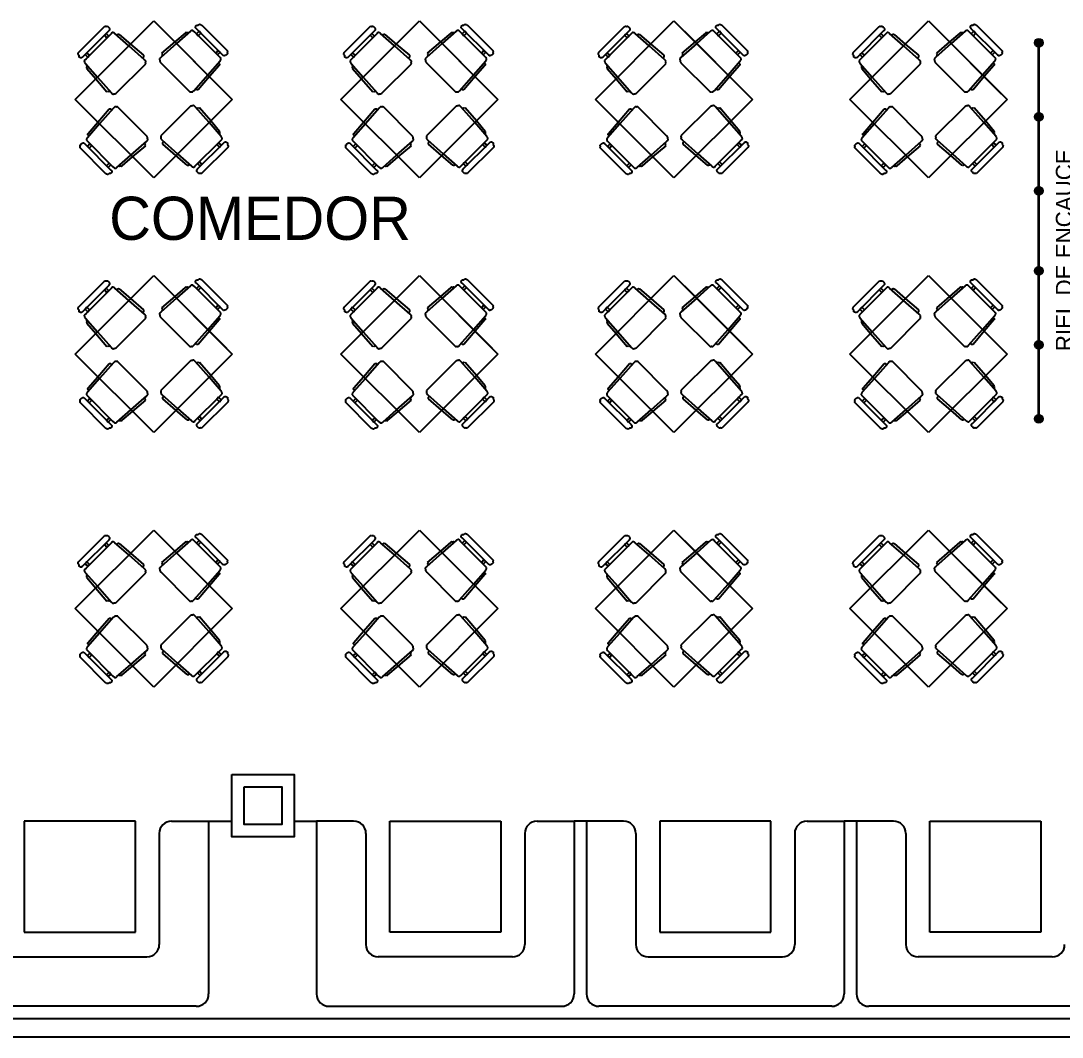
# Model space of a CAD drawing. Header units: millimetres. Extents: x 2523 to 2756, y 378 to 482.
# Drawn here: x 2647.96 to 2656.4, y 386.95 to 395.18 of the extents above; entities that cross this region are included whole.
import ezdxf

# ---------------------------------------------------------------- set-up
doc = ezdxf.new("R2010")
doc.units = ezdxf.units.MM
doc.layers.add('CANCEL', color=6, linetype='Continuous')
doc.layers.add('MOBILIARIO', color=161, linetype='Continuous')
doc.layers.add('MOB', color=161, linetype='Continuous', lineweight=15)
doc.styles.add('STYLE2', font='GOTHIC.TTF')

# ---------------------------------------------------------------- blocks, each defined once
blk = doc.blocks.new('mesa1')
for p, q in [((607.5867, -322.97), (606.9503, -323.6064)), ((608.2231, -323.6064), (607.5867, -322.97)), ((606.9503, -323.6064), (607.5867, -324.2428)), ((607.5867, -324.2428), (608.2231, -323.6064))]:
    blk.add_line(p, q)
blk = doc.blocks.new('A$C14312871')
at = {"layer": 'MOB'}
for points in [[(13.4872, -8.1857, -1), (13.4872, -8.2557, -1)], [(13.4872, -8.1857, -1), (13.4872, -8.2557, -1)], [(13.4872, -8.7857, -1), (13.4872, -8.8557, -1)], [(13.4872, -9.3857, -1), (13.4872, -9.4557, -1)], [(13.4522, -10.0678, -1), (13.5222, -10.0678, -1)], [(13.4522, -10.6678, -1), (13.5222, -10.6678, -1)], [(13.4522, -10.6678, -1), (13.5222, -10.6678, -1)], [(13.4522, -11.2693, -1), (13.5222, -11.2693, -1)]]:
    blk.add_hatch(color=256, dxfattribs=at).paths.add_polyline_path(points)
at = {"layer": 'MOB', "const_width": 0.02}
for points in [[(13.4872, -8.2207), (13.4872, -10.0678)], [(13.4872, -10.6678), (13.4872, -10.0678)], [(13.4872, -11.2671), (13.4872, -10.6671)]]:
    blk.add_lwpolyline(points, dxfattribs=at)
at = {"layer": 'MOB'}
for centre in [(13.4872, -8.2207), (13.4872, -8.2207), (13.4872, -8.8207), (13.4872, -9.4207), (13.4872, -10.0678), (13.4872, -10.6678), (13.4872, -10.6678), (13.4872, -11.2671)]:
    blk.add_circle(centre, 0.035, dxfattribs=at)
at = {"layer": 'MOBILIARIO'}
for p, q in [((6.4628, -14.525), (6.7628, -14.525)), ((6.7628, -14.525), (6.7628, -15.925)), ((6.7628, -14.525), (6.7628, -15.925)), ((6.7628, -14.525), (6.9475, -14.525)), ((7.4525, -14.525), (7.6372, -14.525)), ((7.6372, -14.525), (7.6372, -15.925)), ((7.9372, -14.525), (7.6372, -14.525)), ((9.4239, -14.525), (9.7239, -14.525)), ((9.8239, -14.525), (9.7239, -14.525)), ((9.7239, -14.525), (9.7239, -15.925)), ((10.1239, -14.525), (9.8239, -14.525)), ((9.8239, -14.525), (9.8239, -15.925)), ((11.6107, -14.525), (11.9107, -14.525)), ((11.9107, -14.525), (11.9107, -15.925)), ((12.0107, -14.525), (11.9107, -14.525)), ((12.3107, -14.525), (12.0107, -14.525)), ((12.0107, -14.525), (12.0107, -15.925)), ((6.3628, -14.625), (6.3628, -15.525)), ((8.0372, -14.625), (8.0372, -15.525)), ((9.3239, -14.625), (9.3239, -15.525)), ((10.2239, -14.625), (10.2239, -15.525)), ((11.5107, -14.625), (11.5107, -15.525)), ((12.4107, -14.625), (12.4107, -15.525)), ((5.1761, -15.625), (6.2628, -15.625)), ((9.2239, -15.625), (8.1372, -15.625)), ((10.3239, -15.625), (11.4107, -15.625)), ((13.5975, -15.625), (12.5107, -15.625)), ((6.6628, -16.025), (4.7761, -16.025)), ((7.7372, -16.025), (9.6239, -16.025)), ((11.8107, -16.025), (9.9239, -16.025)), ((13.9975, -16.025), (12.1107, -16.025))]:
    blk.add_line(p, q, dxfattribs=at)
for centre, start, end in [((6.4628, -14.625), 90, 180), ((7.9372, -14.625), 0, 90), ((9.4239, -14.625), 90, 180), ((10.1239, -14.625), 0, 90), ((11.6107, -14.625), 90, 180), ((12.3107, -14.625), 0, 90), ((6.2628, -15.525), 270, 0), ((8.1372, -15.525), 180, 270), ((9.2239, -15.525), 270, 0), ((10.3239, -15.525), 180, 270), ((11.4107, -15.525), 270, 0), ((12.5107, -15.525), 180, 270), ((13.5975, -15.525), 270, 0), ((6.6628, -15.925), 270, 0), ((7.7372, -15.925), 180, 270), ((9.6239, -15.925), 270, 0), ((9.9239, -15.925), 180, 270), ((11.8107, -15.925), 270, 0), ((12.1107, -15.925), 180, 270)]:
    blk.add_arc(centre, 0.1, start, end, dxfattribs=at)
for p, rotation in [((-652.7335, -215.7794), 45.00000000032473), ((-647.5856, -215.7794), 45.00000000006218)]:
    blk.add_blockref('mesa1', p, dxfattribs=dict(at, rotation=rotation))
at = {"layer": 'MOBILIARIO', "extrusion": (0, 0, -1), "zscale": -1, "rotation": 44.99999999998848}
blk.add_blockref('mesa1', (-667.1335, -215.7794), dxfattribs=at)
at = {"layer": 'MOBILIARIO', "color": 5, "extrusion": (0, 0, -1), "zscale": -1, "rotation": 44.99999999995855}
blk.add_blockref('mesa1', (-671.5071, -215.7794), dxfattribs=at)
blk = doc.blocks.new('COM-1')
at = {"layer": 'MOBILIARIO'}
for p, q in [((4043.8295, 827.7893), (4044.4659, 828.4257)), ((4044.4659, 828.4257), (4045.1023, 827.7893)), ((4043.8614, 828.1747), (4044.0664, 828.3797)), ((4044.1018, 828.3444), (4043.8896, 828.1322)), ((4044.0664, 828.3797), (4044.0679, 828.381)), ((4044.0679, 828.381), (4044.0697, 828.3819)), ((4044.0697, 828.3819), (4044.0715, 828.3824)), ((4044.0715, 828.3824), (4044.0735, 828.3826)), ((4044.0735, 828.3826), (4044.0755, 828.3824)), ((4044.0755, 828.3824), (4044.0773, 828.3819)), ((4044.0773, 828.3819), (4044.079, 828.381)), ((4044.079, 828.381), (4044.0806, 828.3797)), ((4044.0806, 828.3797), (4044.0821, 828.381)), ((4044.0821, 828.381), (4044.0838, 828.3819)), ((4044.0838, 828.3819), (4044.0857, 828.3824)), ((4044.0857, 828.3824), (4044.0876, 828.3826)), ((4044.0876, 828.3826), (4044.0896, 828.3824)), ((4044.0896, 828.3824), (4044.0915, 828.3819)), ((4044.0915, 828.3819), (4044.0932, 828.381)), ((4044.0932, 828.381), (4044.0947, 828.3797)), ((4044.0947, 828.3797), (4044.1018, 828.3726)), ((4044.1018, 828.3726), (4044.1034, 828.3709)), ((4044.1088, 828.3514), (4044.1018, 828.3444)), ((4044.1034, 828.3709), (4044.1048, 828.369)), ((4044.1048, 828.369), (4044.106, 828.367)), ((4044.106, 828.367), (4044.107, 828.3648)), ((4044.107, 828.3648), (4044.1078, 828.3626)), ((4044.1078, 828.3626), (4044.1084, 828.3603)), ((4044.1084, 828.3603), (4044.1087, 828.3579)), ((4044.1087, 828.3579), (4044.1088, 828.3556)), ((4044.1088, 828.3556), (4044.1088, 828.3514)), ((4045.0586, 827.833), (4044.5532, 828.3384)), ((4044.7629, 828.3408), (4044.6502, 828.2414)), ((4044.7647, 828.3424), (4044.7629, 828.3408)), ((4044.7666, 828.3438), (4044.7647, 828.3424)), ((4044.7686, 828.345), (4044.7666, 828.3438)), ((4044.7707, 828.346), (4044.7686, 828.345)), ((4044.773, 828.3469), (4044.7707, 828.346)), ((4044.7753, 828.3474), (4044.773, 828.3469)), ((4044.7776, 828.3478), (4044.7753, 828.3474)), ((4044.78, 828.3479), (4044.7776, 828.3478)), ((4044.7841, 828.3479), (4044.78, 828.3479)), ((4044.7983, 828.3338), (4044.7841, 828.3479)), ((4044.8053, 828.3733), (4044.8055, 828.3756)), ((4044.8053, 828.3691), (4044.8053, 828.3733)), ((4044.8124, 828.362), (4044.8053, 828.3691)), ((4044.8055, 828.3756), (4044.8058, 828.378)), ((4044.8058, 828.378), (4044.8064, 828.3803)), ((4044.8064, 828.3803), (4044.8072, 828.3825)), ((4044.8072, 828.3825), (4044.8082, 828.3846)), ((4044.8082, 828.3846), (4044.8094, 828.3867)), ((4044.8094, 828.3867), (4044.8108, 828.3886)), ((4044.8108, 828.3886), (4044.8124, 828.3903)), ((4044.8124, 828.3903), (4044.8266, 828.3903)), ((4044.8124, 828.3903), (4044.8124, 828.3903)), ((4045.0246, 828.1499), (4044.8124, 828.362)), ((4044.8124, 828.3196), (4044.8336, 828.3408)), ((4044.8336, 828.3408), (4044.8124, 828.3196)), ((4044.8266, 828.3903), (4044.8336, 828.3974)), ((4044.8336, 828.3974), (4044.8378, 828.3974)), ((4044.8478, 828.3267), (4044.8336, 828.3408)), ((4044.8378, 828.3974), (4044.8401, 828.3973)), ((4044.8401, 828.3973), (4044.8425, 828.3969)), ((4044.8425, 828.3969), (4044.8448, 828.3964)), ((4044.8448, 828.3964), (4044.847, 828.3956)), ((4044.847, 828.3956), (4044.8492, 828.3945)), ((4044.8492, 828.3945), (4044.8512, 828.3933)), ((4044.8512, 828.3933), (4044.8531, 828.3919)), ((4044.8531, 828.3919), (4044.8548, 828.3903)), ((4044.8548, 828.3903), (4045.0599, 828.1853)), ((4044.123, 828.3231), (4043.9179, 828.1181)), ((4044.0806, 828.3231), (4044.0664, 828.309)), ((4044.0876, 828.2878), (4044.0664, 828.309)), ((4044.0664, 828.309), (4044.0876, 828.2878)), ((4044.1018, 828.3019), (4044.0806, 828.3231)), ((4044.1018, 828.3019), (4044.0806, 828.3231)), ((4044.0876, 828.2878), (4044.1018, 828.3019)), ((4044.1301, 828.3302), (4044.123, 828.3231)), ((4044.1342, 828.3302), (4044.1301, 828.3302)), ((4044.1366, 828.3301), (4044.1342, 828.3302)), ((4044.1389, 828.3297), (4044.1366, 828.3301)), ((4044.1412, 828.3292), (4044.1389, 828.3297)), ((4044.1434, 828.3284), (4044.1412, 828.3292)), ((4044.1456, 828.3274), (4044.1434, 828.3284)), ((4044.1476, 828.3261), (4044.1456, 828.3274)), ((4044.1495, 828.3247), (4044.1476, 828.3261)), ((4044.1513, 828.3231), (4044.1495, 828.3247)), ((4044.264, 828.2237), (4044.1513, 828.3231)), ((4044.1654, 828.309), (4044.1725, 828.3161)), ((4044.1725, 828.3161), (4044.174, 828.3173)), ((4044.174, 828.3173), (4044.1757, 828.3182)), ((4044.1757, 828.3182), (4044.1776, 828.3188)), ((4044.1776, 828.3188), (4044.1796, 828.319)), ((4044.1796, 828.319), (4044.1815, 828.3188)), ((4044.1815, 828.3188), (4044.1834, 828.3182)), ((4044.1834, 828.3182), (4044.1851, 828.3173)), ((4044.1851, 828.3173), (4044.1866, 828.3161)), ((4044.1866, 828.3161), (4044.278, 828.2377)), ((4044.7205, 828.3267), (4044.6365, 828.2551)), ((4044.722, 828.3279), (4044.7205, 828.3267)), ((4044.7237, 828.3289), (4044.722, 828.3279)), ((4044.7256, 828.3294), (4044.7237, 828.3289)), ((4044.7276, 828.3296), (4044.7256, 828.3294)), ((4044.7295, 828.3294), (4044.7276, 828.3296)), ((4044.7314, 828.3289), (4044.7295, 828.3294)), ((4044.7331, 828.3279), (4044.7314, 828.3289)), ((4044.7346, 828.3267), (4044.7331, 828.3279)), ((4044.7361, 828.3279), (4044.7346, 828.3267)), ((4044.7379, 828.3289), (4044.7361, 828.3279)), ((4044.7397, 828.3294), (4044.7379, 828.3289)), ((4044.7417, 828.3296), (4044.7397, 828.3294)), ((4044.7437, 828.3294), (4044.7417, 828.3296)), ((4044.7455, 828.3289), (4044.7437, 828.3294)), ((4044.7473, 828.3279), (4044.7455, 828.3289)), ((4044.7488, 828.3267), (4044.7473, 828.3279)), ((4045.0033, 828.1287), (4044.7983, 828.3338)), ((4044.7983, 828.3338), (4044.7983, 828.3338)), ((4044.8124, 828.3196), (4044.8266, 828.3055)), ((4044.8266, 828.3055), (4044.8478, 828.3267)), ((4044.8266, 828.3055), (4044.8478, 828.3267)), ((4043.8561, 828.1668), (4043.8571, 828.169)), ((4043.8571, 828.169), (4043.8584, 828.171)), ((4043.8584, 828.171), (4043.8598, 828.1729)), ((4043.8598, 828.1729), (4043.8614, 828.1747)), ((4044.968, 828.164), (4044.9892, 828.1853)), ((4044.9892, 828.1853), (4044.968, 828.164)), ((4044.9821, 828.1499), (4045.0033, 828.1711)), ((4044.9821, 828.1499), (4045.0033, 828.1711)), ((4045.0033, 828.1711), (4044.9892, 828.1853)), ((4045.0599, 828.1853), (4045.0612, 828.1837)), ((4045.0612, 828.1726), (4045.0599, 828.1711)), ((4045.0599, 828.1711), (4045.0612, 828.1696)), ((4045.0612, 828.1837), (4045.0621, 828.182)), ((4045.0621, 828.1744), (4045.0612, 828.1726)), ((4045.0612, 828.1696), (4045.0621, 828.1679)), ((4045.0621, 828.182), (4045.0626, 828.1801)), ((4045.0626, 828.1762), (4045.0621, 828.1744)), ((4045.0626, 828.1801), (4045.0628, 828.1782)), ((4045.0628, 828.1782), (4045.0626, 828.1762)), ((4043.8543, 828.1576), (4043.8544, 828.1599)), ((4043.8543, 828.1534), (4043.8543, 828.1576)), ((4043.8614, 828.1464), (4043.8543, 828.1534)), ((4043.8544, 828.1599), (4043.8548, 828.1623)), ((4043.8548, 828.1623), (4043.8553, 828.1646)), ((4043.8553, 828.1646), (4043.8561, 828.1668)), ((4043.8614, 828.1322), (4043.8614, 828.1464)), ((4043.8631, 828.1306), (4043.8614, 828.1322)), ((4043.8614, 828.1322), (4043.8614, 828.1322)), ((4043.865, 828.1292), (4043.8631, 828.1306)), ((4043.867, 828.128), (4043.865, 828.1292)), ((4043.8692, 828.127), (4043.867, 828.128)), ((4043.8714, 828.1262), (4043.8692, 828.127)), ((4043.8737, 828.1256), (4043.8714, 828.1262)), ((4043.8761, 828.1253), (4043.8737, 828.1256)), ((4043.8784, 828.1252), (4043.8761, 828.1253)), ((4043.8826, 828.1252), (4043.8784, 828.1252)), ((4043.8896, 828.1322), (4043.8826, 828.1252)), ((4043.9179, 828.1181), (4043.9038, 828.1039)), ((4043.9038, 828.1039), (4043.9038, 828.0998)), ((4043.9038, 828.0998), (4043.9039, 828.0974)), ((4043.9039, 828.0974), (4043.9043, 828.0951)), ((4043.9043, 828.0951), (4043.9048, 828.0928)), ((4043.9048, 828.0928), (4043.9056, 828.0906)), ((4043.9056, 828.0906), (4043.9066, 828.0884)), ((4043.9066, 828.0884), (4043.9079, 828.0864)), ((4043.9079, 828.0864), (4043.9093, 828.0845)), ((4043.9093, 828.0845), (4043.9109, 828.0827)), ((4043.925, 828.1676), (4043.9109, 828.1534)), ((4043.9321, 828.1322), (4043.9109, 828.1534)), ((4043.9109, 828.1534), (4043.9321, 828.1322)), ((4043.9179, 828.1181), (4043.9179, 828.1181)), ((4043.9462, 828.1464), (4043.925, 828.1676)), ((4043.9462, 828.1464), (4043.925, 828.1676)), ((4043.9321, 828.1322), (4043.9462, 828.1464)), ((4044.9039, 827.9877), (4045.0033, 828.1004)), ((4044.968, 828.164), (4044.9821, 828.1499)), ((4044.9892, 828.0863), (4044.9963, 828.0792)), ((4045.0104, 828.1216), (4045.0033, 828.1287)), ((4045.0033, 828.1004), (4045.0049, 828.1022)), ((4045.0049, 828.1022), (4045.0063, 828.1041)), ((4045.0063, 828.1041), (4045.0076, 828.1061)), ((4045.0076, 828.1061), (4045.0086, 828.1082)), ((4045.0086, 828.1082), (4045.0094, 828.1105)), ((4045.0094, 828.1105), (4045.0099, 828.1128)), ((4045.0099, 828.1128), (4045.0103, 828.1151)), ((4045.0103, 828.1151), (4045.0104, 828.1175)), ((4045.0104, 828.1175), (4045.0104, 828.1216)), ((4045.0316, 828.1428), (4045.0246, 828.1499)), ((4045.0358, 828.1428), (4045.0316, 828.1428)), ((4045.0381, 828.143), (4045.0358, 828.1428)), ((4045.0405, 828.1433), (4045.0381, 828.143)), ((4045.0428, 828.1439), (4045.0405, 828.1433)), ((4045.045, 828.1447), (4045.0428, 828.1439)), ((4045.0471, 828.1457), (4045.045, 828.1447)), ((4045.0492, 828.1469), (4045.0471, 828.1457)), ((4045.0511, 828.1483), (4045.0492, 828.1469)), ((4045.0528, 828.1499), (4045.0511, 828.1483)), ((4045.0599, 828.157), (4045.0528, 828.1499)), ((4045.0612, 828.1585), (4045.0599, 828.157)), ((4045.0621, 828.1602), (4045.0612, 828.1585)), ((4045.0621, 828.1679), (4045.0626, 828.166)), ((4045.0626, 828.1621), (4045.0621, 828.1602)), ((4045.0626, 828.166), (4045.0628, 828.164)), ((4045.0628, 828.164), (4045.0626, 828.1621)), ((4043.9109, 828.0827), (4044.0103, 827.97)), ((4043.9223, 828.0635), (4043.9221, 828.0615)), ((4043.9221, 828.0615), (4043.9223, 828.0596)), ((4043.9223, 828.0493), (4043.9221, 828.0474)), ((4043.9221, 828.0474), (4043.9223, 828.0454)), ((4043.9228, 828.0653), (4043.9223, 828.0635)), ((4043.9223, 828.0596), (4043.9228, 828.0577)), ((4043.9228, 828.0512), (4043.9223, 828.0493)), ((4043.9223, 828.0454), (4043.9228, 828.0435)), ((4043.9238, 828.0671), (4043.9228, 828.0653)), ((4043.9228, 828.0577), (4043.9238, 828.056)), ((4043.9238, 828.0529), (4043.9228, 828.0512)), ((4043.9228, 828.0435), (4043.9238, 828.0418)), ((4043.925, 828.0686), (4043.9238, 828.0671)), ((4043.9238, 828.056), (4043.925, 828.0544)), ((4043.925, 828.0544), (4043.9238, 828.0529)), ((4043.9238, 828.0418), (4043.925, 828.0403)), ((4043.925, 828.0403), (4043.9966, 827.9563)), ((4044.9963, 828.0651), (4044.9179, 827.9737)), ((4044.9963, 828.0792), (4044.9975, 828.0777)), ((4044.9975, 828.0666), (4044.9963, 828.0651)), ((4044.9975, 828.0777), (4044.9984, 828.0759)), ((4044.9984, 828.0683), (4044.9975, 828.0666)), ((4044.9984, 828.0759), (4044.999, 828.0741)), ((4044.999, 828.0702), (4044.9984, 828.0683)), ((4044.999, 828.0741), (4044.9992, 828.0721)), ((4044.9992, 828.0721), (4044.999, 828.0702)), ((4044.4659, 827.1529), (4043.8295, 827.7893)), ((4045.1023, 827.7893), (4044.4659, 827.1529)), ((4044.0282, 827.5917), (4043.9285, 827.4792)), ((4043.9357, 827.5145), (4044.0142, 827.6057)), ((4045.0132, 827.4881), (4044.9141, 827.6011)), ((4044.9992, 827.5306), (4044.9279, 827.6148)), ((4043.9327, 827.5075), (4043.9329, 827.5094)), ((4043.9329, 827.5055), (4043.9327, 827.5075)), ((4043.9329, 827.5094), (4043.9335, 827.5113)), ((4043.9335, 827.5036), (4043.9329, 827.5055)), ((4043.9335, 827.5113), (4043.9344, 827.513)), ((4043.9344, 827.5019), (4043.9335, 827.5036)), ((4043.9344, 827.513), (4043.9357, 827.5145)), ((4043.9356, 827.5004), (4043.9344, 827.5019)), ((4043.9427, 827.4933), (4043.9356, 827.5004)), ((4044.9991, 827.5023), (4045.0004, 827.5038)), ((4045.0004, 827.529), (4044.9992, 827.5306)), ((4044.9992, 827.5164), (4045.0004, 827.5179)), ((4045.0004, 827.5149), (4044.9992, 827.5164)), ((4045.0014, 827.5273), (4045.0004, 827.529)), ((4045.0004, 827.5179), (4045.0014, 827.5196)), ((4045.0013, 827.5132), (4045.0004, 827.5149)), ((4045.0004, 827.5038), (4045.0013, 827.5055)), ((4045.0019, 827.5113), (4045.0013, 827.5132)), ((4045.0013, 827.5055), (4045.0019, 827.5074)), ((4045.0019, 827.5254), (4045.0014, 827.5273)), ((4045.0014, 827.5196), (4045.0019, 827.5215)), ((4045.0021, 827.5235), (4045.0019, 827.5254)), ((4045.0019, 827.5215), (4045.0021, 827.5235)), ((4045.0021, 827.5093), (4045.0019, 827.5113)), ((4045.0019, 827.5074), (4045.0021, 827.5093)), ((4043.8689, 827.4157), (4043.8691, 827.4176)), ((4043.8691, 827.4137), (4043.8689, 827.4157)), ((4043.8691, 827.4176), (4043.8697, 827.4195)), ((4043.8697, 827.4118), (4043.8691, 827.4137)), ((4043.8697, 827.4195), (4043.8706, 827.4212)), ((4043.8706, 827.4101), (4043.8697, 827.4118)), ((4043.8706, 827.4212), (4043.8718, 827.4227)), ((4043.8718, 827.4086), (4043.8706, 827.4101)), ((4043.8718, 827.4227), (4043.8789, 827.4298)), ((4043.8789, 827.4298), (4043.8807, 827.4314)), ((4043.8807, 827.4314), (4043.8826, 827.4328)), ((4043.8826, 827.4328), (4043.8846, 827.434)), ((4043.8846, 827.434), (4043.8868, 827.435)), ((4043.8868, 827.435), (4043.889, 827.4358)), ((4043.889, 827.4358), (4043.8913, 827.4364)), ((4043.8913, 827.4364), (4043.8936, 827.4367)), ((4043.8936, 827.4367), (4043.896, 827.4368)), ((4043.896, 827.4368), (4043.9002, 827.4368)), ((4043.9002, 827.4368), (4043.9072, 827.4297)), ((4043.9072, 827.4297), (4044.1189, 827.2172)), ((4043.9216, 827.4645), (4043.9214, 827.4621)), ((4043.9214, 827.4621), (4043.9214, 827.458)), ((4043.9214, 827.458), (4043.9285, 827.4509)), ((4043.9219, 827.4668), (4043.9216, 827.4645)), ((4043.9225, 827.4691), (4043.9219, 827.4668)), ((4043.9233, 827.4714), (4043.9225, 827.4691)), ((4043.9243, 827.4735), (4043.9233, 827.4714)), ((4043.9255, 827.4755), (4043.9243, 827.4735)), ((4043.9269, 827.4774), (4043.9255, 827.4755)), ((4043.9285, 827.4792), (4043.9269, 827.4774)), ((4043.9496, 827.4296), (4043.9284, 827.4085)), ((4043.9496, 827.4296), (4043.9284, 827.4085)), ((4043.9285, 827.4509), (4044.1331, 827.2454)), ((4043.9638, 827.4155), (4043.9425, 827.3943)), ((4043.9425, 827.3943), (4043.9638, 827.4155)), ((4043.9638, 827.4155), (4043.9496, 827.4296)), ((4044.8004, 827.2483), (4045.0061, 827.4528)), ((4044.8216, 827.227), (4045.0343, 827.4385)), ((4044.9919, 827.4386), (4044.9777, 827.4245)), ((4044.9777, 827.4245), (4044.9989, 827.4033)), ((4044.9777, 827.4245), (4044.9989, 827.4033)), ((4044.9919, 827.4386), (4045.013, 827.4174)), ((4045.013, 827.4174), (4044.9919, 827.4386)), ((4044.9989, 827.4033), (4045.013, 827.4174)), ((4045.0061, 827.4528), (4045.0202, 827.4669)), ((4045.0061, 827.4528), (4045.0061, 827.4528)), ((4045.0148, 827.4863), (4045.0132, 827.4881)), ((4045.0162, 827.4844), (4045.0148, 827.4863)), ((4045.0174, 827.4824), (4045.0162, 827.4844)), ((4045.0184, 827.4802), (4045.0174, 827.4824)), ((4045.0192, 827.478), (4045.0184, 827.4802)), ((4045.0198, 827.4757), (4045.0192, 827.478)), ((4045.0201, 827.4734), (4045.0198, 827.4757)), ((4045.0203, 827.471), (4045.0201, 827.4734)), ((4045.0202, 827.4669), (4045.0203, 827.471)), ((4045.0343, 827.4385), (4045.0414, 827.4456)), ((4045.0414, 827.4456), (4045.0455, 827.4456)), ((4045.0455, 827.4456), (4045.0479, 827.4454)), ((4045.0479, 827.4454), (4045.0503, 827.4451)), ((4045.0503, 827.4451), (4045.0525, 827.4445)), ((4045.0525, 827.4445), (4045.0548, 827.4437)), ((4045.0548, 827.4437), (4045.0569, 827.4427)), ((4045.0569, 827.4427), (4045.059, 827.4415)), ((4045.059, 827.4415), (4045.0608, 827.44)), ((4045.0608, 827.44), (4045.0626, 827.4385)), ((4045.0626, 827.4385), (4045.0626, 827.4243)), ((4045.0626, 827.4385), (4045.0626, 827.4385)), ((4045.0626, 827.4243), (4045.0696, 827.4172)), ((4045.0695, 827.4107), (4045.0691, 827.4084)), ((4045.0696, 827.4131), (4045.0695, 827.4107)), ((4045.0696, 827.4172), (4045.0696, 827.4131)), ((4043.8689, 827.4015), (4043.8691, 827.4035)), ((4043.8691, 827.3996), (4043.8689, 827.4015)), ((4043.8691, 827.4035), (4043.8696, 827.4053)), ((4043.8696, 827.3977), (4043.8691, 827.3996)), ((4043.8696, 827.4053), (4043.8706, 827.4071)), ((4043.8705, 827.396), (4043.8696, 827.3977)), ((4043.8718, 827.3944), (4043.8705, 827.396)), ((4043.8706, 827.4071), (4043.8718, 827.4086)), ((4044.0764, 827.189), (4043.8718, 827.3944)), ((4043.9284, 827.4085), (4043.9425, 827.3943)), ((4044.1685, 827.2383), (4044.2814, 827.3375)), ((4044.7368, 827.2555), (4044.6457, 827.3341)), ((4044.6597, 827.3481), (4044.7721, 827.2483)), ((4045.0625, 827.396), (4044.8568, 827.1915)), ((4045.0641, 827.3978), (4045.0625, 827.396)), ((4045.0655, 827.3997), (4045.0641, 827.3978)), ((4045.0667, 827.4017), (4045.0655, 827.3997)), ((4045.0677, 827.4038), (4045.0667, 827.4017)), ((4045.0685, 827.4061), (4045.0677, 827.4038)), ((4045.0691, 827.4084), (4045.0685, 827.4061)), ((4044.1049, 827.2737), (4044.0836, 827.2526)), ((4044.1049, 827.2737), (4044.0836, 827.2526)), ((4044.0836, 827.2526), (4044.0977, 827.2384)), ((4044.119, 827.2596), (4044.0977, 827.2384)), ((4044.0977, 827.2384), (4044.119, 827.2596)), ((4044.119, 827.2596), (4044.1049, 827.2737)), ((4044.1331, 827.2454), (4044.1472, 827.2312)), ((4044.1331, 827.2454), (4044.1331, 827.2454)), ((4044.1826, 827.2524), (4044.1841, 827.2511)), ((4044.1841, 827.2511), (4044.1859, 827.2502)), ((4044.1859, 827.2502), (4044.1877, 827.2496)), ((4044.1877, 827.2496), (4044.1897, 827.2494)), ((4044.1897, 827.2494), (4044.1916, 827.2496)), ((4044.1916, 827.2496), (4044.1935, 827.2502)), ((4044.1935, 827.2502), (4044.1952, 827.2511)), ((4044.1952, 827.2511), (4044.1968, 827.2523)), ((4044.1968, 827.2523), (4044.1983, 827.2511)), ((4044.1983, 827.2511), (4044.2, 827.2502)), ((4044.2, 827.2502), (4044.2019, 827.2496)), ((4044.2019, 827.2496), (4044.2038, 827.2494)), ((4044.2038, 827.2494), (4044.2058, 827.2496)), ((4044.2058, 827.2496), (4044.2077, 827.2502)), ((4044.2077, 827.2502), (4044.2094, 827.2511)), ((4044.2094, 827.2511), (4044.2109, 827.2523)), ((4044.2109, 827.2523), (4044.2951, 827.3237)), ((4044.7383, 827.2543), (4044.7368, 827.2555)), ((4044.7401, 827.2533), (4044.7383, 827.2543)), ((4044.7419, 827.2528), (4044.7401, 827.2533)), ((4044.7439, 827.2526), (4044.7419, 827.2528)), ((4044.7458, 827.2528), (4044.7439, 827.2526)), ((4044.7477, 827.2533), (4044.7458, 827.2528)), ((4044.7494, 827.2542), (4044.7477, 827.2533)), ((4044.751, 827.2555), (4044.7494, 827.2542)), ((4044.758, 827.2625), (4044.751, 827.2555)), ((4044.7721, 827.2483), (4044.7739, 827.2468)), ((4044.7739, 827.2468), (4044.7758, 827.2453)), ((4044.7758, 827.2453), (4044.7778, 827.2441)), ((4044.7778, 827.2441), (4044.78, 827.2431)), ((4044.78, 827.2431), (4044.7822, 827.2423)), ((4044.7822, 827.2423), (4044.7845, 827.2417)), ((4044.7845, 827.2417), (4044.7868, 827.2414)), ((4044.7868, 827.2414), (4044.7892, 827.2412)), ((4044.7892, 827.2412), (4044.7933, 827.2412)), ((4044.7933, 827.2412), (4044.8004, 827.2483)), ((4044.8359, 827.2835), (4044.8217, 827.2694)), ((4044.8217, 827.2694), (4044.8429, 827.2481)), ((4044.8217, 827.2694), (4044.8429, 827.2481)), ((4044.8359, 827.2835), (4044.857, 827.2622)), ((4044.857, 827.2622), (4044.8359, 827.2835)), ((4044.8429, 827.2481), (4044.857, 827.2622)), ((4044.0782, 827.1874), (4044.0764, 827.189)), ((4044.0801, 827.1859), (4044.0782, 827.1874)), ((4044.0821, 827.1847), (4044.0801, 827.1859)), ((4044.0842, 827.1837), (4044.0821, 827.1847)), ((4044.0865, 827.1829), (4044.0842, 827.1837)), ((4044.0888, 827.1823), (4044.0865, 827.1829)), ((4044.0911, 827.182), (4044.0888, 827.1823)), ((4044.0935, 827.1818), (4044.0911, 827.182)), ((4044.0976, 827.1818), (4044.0935, 827.1818)), ((4044.1047, 827.1889), (4044.0976, 827.1818)), ((4044.1189, 827.1889), (4044.1047, 827.1889)), ((4044.1189, 827.2172), (4044.126, 827.2101)), ((4044.1204, 827.1906), (4044.1189, 827.1889)), ((4044.1189, 827.1889), (4044.1189, 827.1889)), ((4044.1219, 827.1925), (4044.1204, 827.1906)), ((4044.1231, 827.1945), (4044.1219, 827.1925)), ((4044.1241, 827.1967), (4044.1231, 827.1945)), ((4044.1249, 827.1989), (4044.1241, 827.1967)), ((4044.1255, 827.2012), (4044.1249, 827.1989)), ((4044.1258, 827.2036), (4044.1255, 827.2012)), ((4044.126, 827.2059), (4044.1258, 827.2036)), ((4044.126, 827.2101), (4044.126, 827.2059)), ((4044.1472, 827.2312), (4044.1514, 827.2312)), ((4044.1514, 827.2312), (4044.1537, 827.2313)), ((4044.1537, 827.2313), (4044.1561, 827.2317)), ((4044.1561, 827.2317), (4044.1584, 827.2323)), ((4044.1584, 827.2323), (4044.1606, 827.2331)), ((4044.1606, 827.2331), (4044.1628, 827.2341)), ((4044.1628, 827.2341), (4044.1648, 827.2353)), ((4044.1648, 827.2353), (4044.1667, 827.2367)), ((4044.1667, 827.2367), (4044.1685, 827.2383)), ((4044.8145, 827.2199), (4044.8216, 827.227)), ((4044.8145, 827.2158), (4044.8145, 827.2199)), ((4044.8146, 827.2134), (4044.8145, 827.2158)), ((4044.8149, 827.2111), (4044.8146, 827.2134)), ((4044.8155, 827.2088), (4044.8149, 827.2111)), ((4044.8163, 827.2065), (4044.8155, 827.2088)), ((4044.8173, 827.2044), (4044.8163, 827.2065)), ((4044.8185, 827.2024), (4044.8173, 827.2044)), ((4044.8199, 827.2005), (4044.8185, 827.2024)), ((4044.8215, 827.1987), (4044.8199, 827.2005)), ((4044.8286, 827.1916), (4044.8215, 827.1987)), ((4044.8301, 827.1904), (4044.8286, 827.1916)), ((4044.8318, 827.1894), (4044.8301, 827.1904)), ((4044.8337, 827.1889), (4044.8318, 827.1894)), ((4044.8356, 827.1887), (4044.8337, 827.1889)), ((4044.8376, 827.1889), (4044.8356, 827.1887)), ((4044.8394, 827.1894), (4044.8376, 827.1889)), ((4044.8412, 827.1903), (4044.8394, 827.1894)), ((4044.8427, 827.1916), (4044.8412, 827.1903)), ((4044.8442, 827.1903), (4044.8427, 827.1916)), ((4044.8459, 827.1894), (4044.8442, 827.1903)), ((4044.8478, 827.1888), (4044.8459, 827.1894)), ((4044.8498, 827.1886), (4044.8478, 827.1888)), ((4044.8517, 827.1888), (4044.8498, 827.1886)), ((4044.8536, 827.1894), (4044.8517, 827.1888)), ((4044.8553, 827.1903), (4044.8536, 827.1894)), ((4044.8568, 827.1915), (4044.8553, 827.1903))]:
    blk.add_line(p, q, dxfattribs=at)
at = {"layer": 'MOBILIARIO', "color": 252, "ltscale": 0.08}
for p, q in [((4044.6365, 828.2551), (4044.5296, 828.164)), ((4044.3917, 828.111), (4044.264, 828.2237)), ((4044.278, 828.2377), (4044.3846, 828.1464)), ((4044.278, 828.2377), (4044.3846, 828.1464)), ((4044.6502, 828.2414), (4044.5225, 828.1287)), ((4044.3846, 828.1322), (4044.3775, 828.1252)), ((4044.3846, 828.1464), (4044.3846, 828.1322)), ((4044.3988, 828.1039), (4044.3917, 828.111)), ((4044.4, 828.1024), (4044.3988, 828.1039)), ((4044.3988, 828.0898), (4044.4, 828.0913)), ((4044.4, 828.0883), (4044.3988, 828.0898)), ((4044.4009, 828.1007), (4044.4, 828.1024)), ((4044.4, 828.0913), (4044.4009, 828.093)), ((4044.4009, 828.0866), (4044.4, 828.0883)), ((4044.4015, 828.0988), (4044.4009, 828.1007)), ((4044.4009, 828.093), (4044.4015, 828.0949)), ((4044.4015, 828.0847), (4044.4009, 828.0866)), ((4044.4017, 828.0969), (4044.4015, 828.0988)), ((4044.4015, 828.0949), (4044.4017, 828.0969)), ((4044.4017, 828.0827), (4044.4015, 828.0847)), ((4044.5127, 828.1165), (4044.5125, 828.1145)), ((4044.5125, 828.1145), (4044.5127, 828.1126)), ((4044.5133, 828.1184), (4044.5127, 828.1165)), ((4044.5127, 828.1126), (4044.5133, 828.1107)), ((4044.5142, 828.1201), (4044.5133, 828.1184)), ((4044.5133, 828.1107), (4044.5142, 828.109)), ((4044.5154, 828.1216), (4044.5142, 828.1201)), ((4044.5142, 828.109), (4044.5154, 828.1075)), ((4044.5225, 828.1287), (4044.5154, 828.1216)), ((4044.5154, 828.1075), (4044.5154, 828.1033)), ((4044.5154, 828.1033), (4044.5155, 828.101)), ((4044.5155, 828.101), (4044.5159, 828.0986)), ((4044.5159, 828.0986), (4044.5165, 828.0963)), ((4044.5165, 828.0963), (4044.5173, 828.0941)), ((4044.5173, 828.0941), (4044.5183, 828.092)), ((4044.5183, 828.092), (4044.5195, 828.0899)), ((4044.5195, 828.0899), (4044.5209, 828.088)), ((4044.5209, 828.088), (4044.5225, 828.0863)), ((4044.5296, 828.164), (4044.5366, 828.157)), ((4044.5366, 828.157), (4044.5296, 828.1499)), ((4044.5296, 828.1499), (4044.5366, 828.1428)), ((4044.3988, 828.0757), (4044.4, 828.0772)), ((4044.4, 828.0772), (4044.4009, 828.0789)), ((4044.4009, 828.0789), (4044.4015, 828.0808)), ((4044.4015, 828.0808), (4044.4017, 828.0827)), ((4043.9966, 827.9563), (4044.0876, 827.8494)), ((4044.0103, 827.97), (4044.123, 827.8423)), ((4044.7912, 827.86), (4044.9039, 827.9877)), ((4044.9179, 827.9737), (4044.8266, 827.8671)), ((4044.9179, 827.9737), (4044.8266, 827.8671)), ((4044.0876, 827.8494), (4044.0947, 827.8565)), ((4044.0947, 827.8565), (4044.1018, 827.8494)), ((4044.1018, 827.8494), (4044.1088, 827.8565)), ((4044.123, 827.8423), (4044.1301, 827.8352)), ((4044.1301, 827.8352), (4044.1316, 827.834)), ((4044.1316, 827.834), (4044.1333, 827.8331)), ((4044.1333, 827.8331), (4044.1352, 827.8325)), ((4044.1352, 827.8325), (4044.1371, 827.8323)), ((4044.1371, 827.8323), (4044.1391, 827.8325)), ((4044.1391, 827.8325), (4044.141, 827.8331)), ((4044.141, 827.8331), (4044.1427, 827.834)), ((4044.1427, 827.834), (4044.1442, 827.8352)), ((4044.1442, 827.8352), (4044.1483, 827.8352)), ((4044.1483, 827.8352), (4044.1507, 827.8354)), ((4044.1507, 827.8354), (4044.1531, 827.8357)), ((4044.1531, 827.8357), (4044.1554, 827.8363)), ((4044.1554, 827.8363), (4044.1576, 827.8371)), ((4044.1576, 827.8371), (4044.1597, 827.8381)), ((4044.1597, 827.8381), (4044.1618, 827.8393)), ((4044.1618, 827.8393), (4044.1637, 827.8407)), ((4044.1637, 827.8407), (4044.1654, 827.8423)), ((4044.7558, 827.8529), (4044.7574, 827.8517)), ((4044.7574, 827.8517), (4044.7591, 827.8507)), ((4044.7591, 827.8507), (4044.761, 827.8502)), ((4044.761, 827.8502), (4044.7629, 827.85)), ((4044.7629, 827.85), (4044.7649, 827.8502)), ((4044.7649, 827.8502), (4044.7667, 827.8507)), ((4044.7667, 827.8507), (4044.7685, 827.8517)), ((4044.7685, 827.8517), (4044.77, 827.8529)), ((4044.77, 827.8529), (4044.7715, 827.8517)), ((4044.7715, 827.8517), (4044.7732, 827.8507)), ((4044.7732, 827.8507), (4044.7751, 827.8502)), ((4044.7751, 827.8502), (4044.7771, 827.85)), ((4044.7771, 827.85), (4044.779, 827.8502)), ((4044.779, 827.8502), (4044.7809, 827.8507)), ((4044.7809, 827.8507), (4044.7826, 827.8517)), ((4044.7826, 827.8517), (4044.7841, 827.8529)), ((4044.7841, 827.8529), (4044.7912, 827.86)), ((4044.8124, 827.8671), (4044.8053, 827.8741)), ((4044.8266, 827.8671), (4044.8124, 827.8671)), ((4044.0142, 827.6057), (4044.1058, 827.7122)), ((4044.0142, 827.6057), (4044.1058, 827.7122)), ((4044.1412, 827.7192), (4044.0282, 827.5917)), ((4044.1058, 827.7122), (4044.1199, 827.7121)), ((4044.1199, 827.7121), (4044.127, 827.705)), ((4044.1483, 827.7262), (4044.1412, 827.7192)), ((4044.1498, 827.7275), (4044.1483, 827.7262)), ((4044.1515, 827.7284), (4044.1498, 827.7275)), ((4044.1534, 827.7289), (4044.1515, 827.7284)), ((4044.1553, 827.7291), (4044.1534, 827.7289)), ((4044.1573, 827.7289), (4044.1553, 827.7291)), ((4044.1592, 827.7284), (4044.1573, 827.7289)), ((4044.1609, 827.7274), (4044.1592, 827.7284)), ((4044.1624, 827.7262), (4044.1609, 827.7274)), ((4044.1639, 827.7274), (4044.1624, 827.7262)), ((4044.1656, 827.7283), (4044.1639, 827.7274)), ((4044.1675, 827.7289), (4044.1656, 827.7283)), ((4044.1695, 827.7291), (4044.1675, 827.7289)), ((4044.1714, 827.7289), (4044.1695, 827.7291)), ((4044.1733, 827.7283), (4044.1714, 827.7289)), ((4044.175, 827.7274), (4044.1733, 827.7283)), ((4044.1765, 827.7262), (4044.175, 827.7274)), ((4044.7611, 827.7308), (4044.7593, 827.7292)), ((4044.763, 827.7322), (4044.7611, 827.7308)), ((4044.7651, 827.7334), (4044.763, 827.7322)), ((4044.7672, 827.7344), (4044.7651, 827.7334)), ((4044.7694, 827.7352), (4044.7672, 827.7344)), ((4044.7717, 827.7358), (4044.7694, 827.7352)), ((4044.7741, 827.7361), (4044.7717, 827.7358)), ((4044.7764, 827.7362), (4044.7741, 827.7361)), ((4044.7806, 827.7362), (4044.7764, 827.7362)), ((4044.7821, 827.7375), (4044.7806, 827.7362)), ((4044.7838, 827.7384), (4044.7821, 827.7375)), ((4044.7857, 827.7389), (4044.7838, 827.7384)), ((4044.7877, 827.7391), (4044.7857, 827.7389)), ((4044.7896, 827.7389), (4044.7877, 827.7391)), ((4044.7915, 827.7384), (4044.7896, 827.7389)), ((4044.7932, 827.7374), (4044.7915, 827.7384)), ((4044.7947, 827.7362), (4044.7932, 827.7374)), ((4044.8018, 827.7291), (4044.7947, 827.7362)), ((4044.9141, 827.6011), (4044.8018, 827.7291)), ((4044.823, 827.722), (4044.8159, 827.7149)), ((4044.83, 827.7149), (4044.823, 827.722)), ((4044.8371, 827.7219), (4044.83, 827.7149)), ((4044.9279, 827.6148), (4044.8371, 827.7219)), ((4044.5241, 827.495), (4044.5232, 827.4933)), ((4044.5254, 827.4965), (4044.5241, 827.495)), ((4044.2814, 827.3375), (4044.4093, 827.4499)), ((4044.2951, 827.3237), (4044.4022, 827.4146)), ((4044.4022, 827.4287), (4044.3951, 827.4358)), ((4044.3951, 827.4216), (4044.4022, 827.4287)), ((4044.4022, 827.4146), (4044.3951, 827.4216)), ((4044.4093, 827.4499), (4044.4164, 827.457)), ((4044.411, 827.4906), (4044.4094, 827.4923)), ((4044.4124, 827.4887), (4044.411, 827.4906)), ((4044.4136, 827.4866), (4044.4124, 827.4887)), ((4044.4146, 827.4845), (4044.4136, 827.4866)), ((4044.4154, 827.4822), (4044.4146, 827.4845)), ((4044.416, 827.4799), (4044.4154, 827.4822)), ((4044.4163, 827.4776), (4044.416, 827.4799)), ((4044.4164, 827.4752), (4044.4163, 827.4776)), ((4044.4164, 827.4711), (4044.4164, 827.4752)), ((4044.4177, 827.4696), (4044.4164, 827.4711)), ((4044.4164, 827.457), (4044.4176, 827.4585)), ((4044.4176, 827.4585), (4044.4186, 827.4602)), ((4044.4186, 827.4678), (4044.4177, 827.4696)), ((4044.4191, 827.466), (4044.4186, 827.4678)), ((4044.4186, 827.4602), (4044.4191, 827.4621)), ((4044.4193, 827.464), (4044.4191, 827.466)), ((4044.4191, 827.4621), (4044.4193, 827.464)), ((4044.5226, 827.4914), (4044.5224, 827.4895)), ((4044.5224, 827.4895), (4044.5226, 827.4875)), ((4044.5226, 827.4773), (4044.5224, 827.4753)), ((4044.5224, 827.4753), (4044.5225, 827.4734)), ((4044.5225, 827.4734), (4044.5231, 827.4715)), ((4044.5232, 827.4933), (4044.5226, 827.4914)), ((4044.5226, 827.4875), (4044.5231, 827.4856)), ((4044.5231, 827.4791), (4044.5226, 827.4773)), ((4044.5231, 827.4856), (4044.5241, 827.4839)), ((4044.5241, 827.4809), (4044.5231, 827.4791)), ((4044.5231, 827.4715), (4044.524, 827.4698)), ((4044.524, 827.4698), (4044.5253, 827.4682)), ((4044.5241, 827.4839), (4044.5253, 827.4824)), ((4044.5253, 827.4824), (4044.5241, 827.4809)), ((4044.5253, 827.4682), (4044.5323, 827.4611)), ((4044.5323, 827.4611), (4044.6597, 827.3481)), ((4044.5393, 827.4399), (4044.5464, 827.447)), ((4044.5393, 827.4258), (4044.5393, 827.4399)), ((4044.6457, 827.3341), (4044.5393, 827.4258))]:
    blk.add_line(p, q, dxfattribs=at)
at = {"layer": 'MOBILIARIO', "color": 252, "ltscale": 0.09}
for p, q in [((4044.5225, 828.0863), (4044.7558, 827.8529)), ((4044.1654, 827.8423), (4044.3988, 828.0757)), ((4044.4094, 827.4923), (4044.1765, 827.7262)), ((4044.7593, 827.7292), (4044.5254, 827.4965))]:
    blk.add_line(p, q, dxfattribs=at)
blk = doc.blocks.new('A$C417955C4')
at = {"layer": 'CANCEL'}
for p in [(-4038.1482, -836.6979), (-4035.9957, -836.6979), (-4033.9336, -836.6979), (-4031.8715, -836.6979), (-4038.1482, -838.76), (-4035.9957, -838.76), (-4033.9336, -838.76), (-4031.8715, -838.76), (-4038.1482, -840.8221), (-4035.9957, -840.8221), (-4033.9336, -840.8221), (-4031.8715, -840.8221)]:
    blk.add_blockref('COM-1', p, dxfattribs=at)

msp = doc.modelspace()

# ---------------------------------------------------------------- linework, layer by layer
for p, q in [((2642.4216, 387.1012), (2671.6766, 387.1012)), ((2671.8266, 386.9512), (2642.4216, 386.9512))]:
    msp.add_line(p, q)
at = {"ltscale": 0.5}
for points in [[(2649.6716, 389.0787), (2650.1766, 389.0787), (2650.1766, 388.5737), (2649.6716, 388.5737)], [(2649.7716, 388.9787), (2650.0766, 388.9787), (2650.0766, 388.6737), (2649.7716, 388.6737)]]:
    msp.add_lwpolyline(points, close=True, dxfattribs=at)

# ---------------------------------------------------------------- block references
for name, p in [('A$C14312871', (2642.7221, 403.2262)), ('A$C417955C4', (2642.7221, 403.4548))]:
    msp.add_blockref(name, p)

# ---------------------------------------------------------------- texts
at = {"insert": (2656.4167, 393.3245), "char_height": 0.135, "width": 2.193404, "attachment_point": 5, "rotation": 90, "style": 'STYLE2'}
msp.add_mtext('RIEL DE ENCAUCE', dxfattribs=at)
at = {"insert": (2649.7264, 393.4034), "char_height": 0.35, "width": 11.47642, "attachment_point": 8, "style": 'STYLE2'}
msp.add_mtext('\\pxi-2,l3,t3;COMEDOR', dxfattribs=at)

doc.saveas('drawing.dxf')
